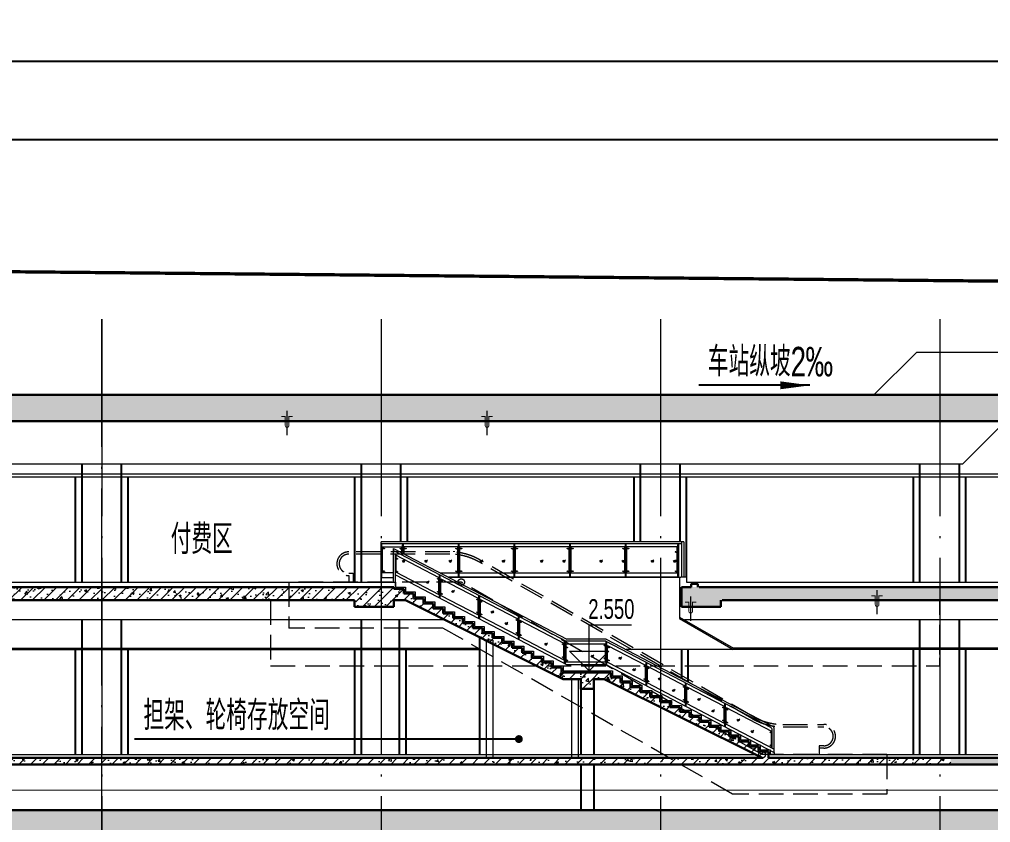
# Model space of a CAD drawing. Extents: x 4 to 13611208, y -605838 to 574722.
# Drawn here: x 13385392 to 13414946, y -345928 to -321489 of the extents above; entities that cross this region are included whole.
import ezdxf

# ---------------------------------------------------------------- set-up
doc = ezdxf.new("R2010")
doc.units = 0
doc.header["$LTSCALE"] = 1000
doc.header["$MEASUREMENT"] = 0
for name, pattern in [('ACAD_ISO10W100', [18.5, 12, -3, 0.5, -3]), ('CONTINOUS', [0]), ('DASH', [0.35, 0.25, -0.1]), ('DOTE', [2.42, 2, -0.2, 0.02, -0.2])]:
    doc.linetypes.add(name, pattern=pattern)
for name, color, linetype, lineweight in [('1-WALL-砼', 8, 'Continuous', 30), ('1-填充', 8, 'Continuous', 5), ('1-扶梯', 8, 'Continuous', 5), ('1-文字(房间名称)', 8, 'Continuous', 5), ('1-栏杆其他', 8, 'Continuous', 5), ('1-离壁墙', 8, 'Continuous', 5), ('1-线路', 8, 'ACAD_ISO10W100', 5), ('1-结构梁', 8, 'Continuous', 5), ('1-装修', 8, 'Continuous', 5), ('1-预埋件', 8, 'Continuous', 5), ('COLUMN', 8, 'Continuous', 5), ('DIM_ELEV', 3, 'Continuous', 5), ('DOTE', 14, 'DOTE', 5), ('WALL', 2, 'Continuous', 5), ('人防预埋吊钩', 1, 'CONTINOUS', 5), ('孔洞', 1, 'Continuous', 5), ('挡烟垂壁', 4, 'DASH', 5)]:
    doc.layers.add(name, color=color, linetype=linetype, lineweight=lineweight)
for name, color, linetype in [('AXIS', 3, 'Continuous'), ('DIM_LEAD', 3, 'Continuous'), ('PUB_TEXT', 8, 'Continuous')]:
    doc.layers.add(name, color=color, linetype=linetype)
doc.styles.add('C', font='HZTXT_E', dxfattribs={"width": 0.7, "bigfont": 'HZTXT'})
doc.styles.add('C_T3', font='fsdb_e.shx', dxfattribs={"width": 0.8, "bigfont": 'hzdx.shx'})
doc.dimstyles.new('_TCH_ARCH&&300', dxfattribs={"dimtxt": 840, "dimasz": 300, "dimexe": 300, "dimexo": 600, "dimgap": 300, "dimtad": 1, "dimdec": 0, "dimzin": 0, "dimdsep": 46, "dimtxsty": 'C_T3', "dimblk": 'ARCHTICK', "dimcen": 0.09, "dimclrd": 3, "dimclre": 3, "dimclrt": 3, "dimadec": 4, "dimazin": 2, "dimtfac": 1, "dimtdec": 0, "dimtix": 1, "dimtmove": 2, "dimatfit": 3, "dimfxl": 1, "dimtolj": 1, "dimtzin": 0, "dimarcsym": 0})
pattern_1 = [(45, (0, 0), (-176.7766953, 176.7766953), []), (50, (0, 0), (717.260183, -62.752135), [75, -825]), (355, (0, 0), (-138.751334, 752.192134), [60, -660]), (100.4514, (59.8, -5.2), (578.50938, 689.439542), [63.74019, -701.142112]), (46.1842, (0, 200), (1067.24105, -165.519014), [112.5, -1237.5]), (96.6356, (88.9, 186.2), (934.662706, 974.11787), [95.61029, -1051.713]), (351.1842, (0, 200), (934.661945, 974.1186), [90, -990]), (21, (100, 150), (596.907052, -402.61889), [75, -825]), (326, (100, 150), (243.31533, 725.150045), [60, -660]), (71.4514, (149.74, 116.45), (840.22263, 322.530497), [63.74019, -701.142112]), (37.5, (0, 0), (12.1598553, 332.893854), [0, -652, 0, -670, 0, -662.5]), (7.5, (0, 0), (263.069537, 394.411712), [0, -382, 0, -637, 0, -252.5]), (327.5, (-223, 0), (533.822436, -22.554872), [0, -250, 0, -780, 0, -1035]), (317.5, (-323, 0), (583.18617, 100.104982), [0, -325, 0, -518, 0, -735])]

# ---------------------------------------------------------------- blocks, each defined once
blk = doc.blocks.new('lg')
at = {"layer": '1-栏杆其他', "lineweight": 0}
for p, q in [((12603142, -389589), (12608414, -392347)), ((12603142, -390615), (12603142, -389589)), ((12603142, -389656), (12608399, -392407)), ((12603202, -389789), (12604520, -390479)), ((12603202, -390615), (12603202, -389789)), ((12603222, -389884), (12603222, -389800)), ((12603251, -389900), (12603202, -389874)), ((12603247, -389909), (12603202, -389885)), ((12603222, -390279), (12603222, -389896)), ((12603251, -390295), (12603202, -390269)), ((12603247, -390304), (12603202, -390280)), ((12603202, -390396), (12608422, -393127)), ((12603222, -390308), (12603222, -390291)), ((12603222, -390308), (12604520, -390987)), ((12604542, -390433), (12604542, -390389)), ((12604562, -390433), (12604562, -390399)), ((12604174, -390597), (12604132, -390632)), ((12604224, -390588), (12604142, -390650)), ((12604216, -390625), (12604174, -390655)), ((12604491, -390520), (12604540, -390546)), ((12604495, -390511), (12604540, -390534)), ((12604520, -390524), (12604520, -390479)), ((12604520, -390919), (12604520, -390535)), ((12604540, -391096), (12604540, -390433)), ((12604540, -390433), (12604565, -390433)), ((12604565, -391109), (12604565, -390433)), ((12604614, -390573), (12604565, -390548)), ((12604609, -390582), (12604565, -390559)), ((12604585, -390513), (12605720, -391107)), ((12604585, -390558), (12604585, -390513)), ((12604585, -390953), (12604585, -390569)), ((12604491, -390915), (12604540, -390941)), ((12604495, -390906), (12604540, -390929)), ((12604520, -390987), (12604520, -390930)), ((12604614, -390968), (12604565, -390943)), ((12604609, -390977), (12604565, -390954)), ((12604585, -391021), (12604585, -390964)), ((12604949, -390875), (12604907, -390911)), ((12604999, -390867), (12604917, -390929)), ((12604991, -390904), (12604949, -390934)), ((12604585, -391021), (12605720, -391615)), ((12605691, -391148), (12605740, -391174)), ((12605695, -391139), (12605740, -391162)), ((12605720, -391152), (12605720, -391107)), ((12605720, -391547), (12605720, -391163)), ((12605740, -391724), (12605740, -391061)), ((12605740, -391061), (12605765, -391061)), ((12605742, -391061), (12605742, -391017)), ((12605762, -391061), (12605762, -391027)), ((12605765, -391737), (12605765, -391061)), ((12605814, -391201), (12605765, -391175)), ((12605809, -391210), (12605765, -391187)), ((12605785, -391141), (12606920, -391735)), ((12605785, -391186), (12605785, -391141)), ((12605785, -391581), (12605785, -391197)), ((12605691, -391543), (12605740, -391569)), ((12605695, -391534), (12605740, -391557)), ((12605720, -391615), (12605720, -391558)), ((12605814, -391596), (12605765, -391570)), ((12605809, -391605), (12605765, -391582)), ((12605785, -391649), (12605785, -391592)), ((12606149, -391503), (12606107, -391538)), ((12606199, -391495), (12606117, -391557)), ((12606191, -391531), (12606149, -391562)), ((12605785, -391649), (12606920, -392242)), ((12606574, -391853), (12606532, -391888)), ((12606624, -391844), (12606542, -391906)), ((12606616, -391881), (12606574, -391911)), ((12606891, -391776), (12606940, -391801)), ((12606895, -391767), (12606940, -391790)), ((12606920, -392175), (12606920, -391735)), ((12606940, -392352), (12606940, -391688)), ((12606940, -391688), (12606965, -391688)), ((12606942, -391688), (12606942, -391645)), ((12606962, -391688), (12606962, -391655)), ((12606965, -392365), (12606965, -391688)), ((12607014, -391829), (12606965, -391803)), ((12607009, -391838), (12606965, -391815)), ((12606985, -391769), (12608327, -392471)), ((12606985, -392209), (12606985, -391769)), ((12606891, -392171), (12606940, -392196)), ((12606895, -392162), (12606940, -392185)), ((12606920, -392242), (12606920, -392186)), ((12607014, -392224), (12606965, -392198)), ((12607009, -392233), (12606965, -392210)), ((12606985, -392276), (12606985, -392220)), ((12606985, -392276), (12608327, -392979)), ((12607774, -392480), (12607732, -392515)), ((12607824, -392472), (12607742, -392534)), ((12608327, -392514), (12608327, -392471)), ((12608347, -393088), (12608347, -392380)), ((12608372, -393101), (12608372, -392393)), ((12608849, -392407), (12608399, -392407)), ((12608849, -392347), (12608414, -392347)), ((12609614, -392347), (12608849, -392347)), ((12609599, -392407), (12608849, -392407)), ((12609599, -392407), (12614616, -395032)), ((12609613, -393127), (12609613, -392457)), ((12609613, -392457), (12609638, -392457)), ((12609614, -392347), (12614676, -394996)), ((12609615, -392457), (12609615, -392416)), ((12609635, -392457), (12609635, -392426)), ((12609638, -393134), (12609638, -392457)), ((12607816, -392508), (12607774, -392539)), ((12608298, -392512), (12608347, -392538)), ((12608302, -392503), (12608347, -392526)), ((12608327, -392911), (12608327, -392527)), ((12608421, -392600), (12608372, -392574)), ((12608416, -392609), (12608372, -392585)), ((12608849, -392507), (12608392, -392507)), ((12608392, -392584), (12608392, -392507)), ((12608392, -392979), (12608392, -392596)), ((12609593, -392507), (12608849, -392507)), ((12609564, -392545), (12609613, -392570)), ((12609568, -392536), (12609613, -392559)), ((12609593, -392548), (12609593, -392507)), ((12609593, -392943), (12609593, -392560)), ((12609687, -392598), (12609638, -392572)), ((12609682, -392607), (12609638, -392583)), ((12609658, -392539), (12610806, -393140)), ((12609658, -392582), (12609658, -392539)), ((12609658, -392977), (12609658, -392594)), ((12608298, -392907), (12608347, -392933)), ((12608302, -392898), (12608347, -392921)), ((12608327, -392979), (12608327, -392922)), ((12608421, -392995), (12608372, -392969)), ((12608416, -393004), (12608372, -392980)), ((12608392, -393047), (12608392, -392991)), ((12608849, -393047), (12608392, -393047)), ((12609593, -393047), (12608849, -393047)), ((12609188, -392841), (12609146, -392876)), ((12609238, -392833), (12609156, -392894)), ((12609230, -392869), (12609188, -392899)), ((12609564, -392940), (12609613, -392965)), ((12609568, -392931), (12609613, -392954)), ((12609593, -393047), (12609593, -392955)), ((12609687, -392993), (12609638, -392967)), ((12609682, -393002), (12609638, -392978)), ((12609658, -393047), (12609658, -392989)), ((12609658, -393047), (12610806, -393648)), ((12610035, -392909), (12609993, -392944)), ((12610085, -392901), (12610003, -392962)), ((12610077, -392937), (12610035, -392967)), ((12610829, -393092), (12610829, -393050)), ((12610849, -393092), (12610849, -393061)), ((12609621, -393127), (12608422, -393127)), ((12609621, -393127), (12614729, -395800)), ((12610461, -393258), (12610419, -393293)), ((12610511, -393250), (12610428, -393312)), ((12610503, -393286), (12610461, -393317)), ((12610777, -393179), (12610826, -393205)), ((12610782, -393171), (12610826, -393194)), ((12610806, -393183), (12610806, -393140)), ((12610806, -393578), (12610806, -393195)), ((12610826, -393755), (12610826, -393092)), ((12610826, -393092), (12610851, -393092)), ((12610851, -393769), (12610851, -393092)), ((12610900, -393233), (12610851, -393207)), ((12610896, -393242), (12610851, -393218)), ((12610871, -393174), (12612006, -393768)), ((12610871, -393217), (12610871, -393174)), ((12610871, -393612), (12610871, -393229)), ((12610777, -393574), (12610826, -393600)), ((12610782, -393566), (12610826, -393589)), ((12610806, -393648), (12610806, -393590)), ((12610900, -393628), (12610851, -393602)), ((12610896, -393637), (12610851, -393613)), ((12610871, -393682), (12610871, -393624)), ((12611235, -393537), (12611193, -393572)), ((12611285, -393529), (12611203, -393590)), ((12611277, -393565), (12611235, -393595)), ((12610871, -393682), (12612006, -394276)), ((12611661, -393886), (12611619, -393921)), ((12611711, -393878), (12611628, -393939)), ((12611703, -393914), (12611661, -393945)), ((12611977, -393809), (12612026, -393835)), ((12611982, -393801), (12612026, -393824)), ((12612006, -393813), (12612006, -393768)), ((12612006, -394208), (12612006, -393825)), ((12612026, -394385), (12612026, -393722)), ((12612026, -393722), (12612051, -393722)), ((12612029, -393722), (12612029, -393678)), ((12612049, -393722), (12612049, -393689)), ((12612051, -394398), (12612051, -393722)), ((12612100, -393863), (12612051, -393837)), ((12612096, -393871), (12612051, -393848)), ((12612071, -393802), (12613202, -394394)), ((12612071, -393847), (12612071, -393802)), ((12612071, -394242), (12612071, -393859)), ((12611977, -394204), (12612026, -394230)), ((12611982, -394196), (12612026, -394219)), ((12612006, -394276), (12612006, -394220)), ((12612100, -394258), (12612051, -394232)), ((12612096, -394266), (12612051, -394243)), ((12612071, -394310), (12612071, -394254)), ((12612431, -394163), (12612389, -394198)), ((12612482, -394154), (12612399, -394216)), ((12612474, -394191), (12612431, -394221)), ((12612071, -394310), (12613202, -394902)), ((12612857, -394512), (12612815, -394547)), ((12612907, -394504), (12612825, -394565)), ((12612899, -394540), (12612857, -394570)), ((12613173, -394435), (12613222, -394461)), ((12613178, -394426), (12613222, -394450)), ((12613202, -394439), (12613202, -394394)), ((12613202, -394834), (12613202, -394450)), ((12613222, -395011), (12613222, -394348)), ((12613222, -394348), (12613247, -394348)), ((12613225, -394348), (12613225, -394304)), ((12613245, -394348), (12613245, -394315)), ((12613247, -395024), (12613247, -394348)), ((12613296, -394488), (12613247, -394463)), ((12613292, -394497), (12613247, -394474)), ((12613267, -394428), (12614649, -395151)), ((12613267, -394473), (12613267, -394428)), ((12613267, -394868), (12613267, -394484)), ((12613173, -394830), (12613222, -394856)), ((12613178, -394821), (12613222, -394845)), ((12613202, -394902), (12613202, -394845)), ((12613631, -394791), (12613589, -394826)), ((12613682, -394782), (12613599, -394844)), ((12613674, -394819), (12613631, -394849)), ((12613296, -394883), (12613247, -394858)), ((12613292, -394892), (12613247, -394869)), ((12613267, -394936), (12613267, -394879)), ((12613267, -394936), (12614729, -395701)), ((12614057, -395140), (12614015, -395175)), ((12614107, -395131), (12614025, -395193)), ((12614669, -395669), (12614669, -395121)), ((12614729, -395800), (12614729, -395084)), ((12614099, -395168), (12614057, -395198)), ((12614620, -395192), (12614669, -395218)), ((12614625, -395183), (12614669, -395207)), ((12614649, -395659), (12614649, -395151)), ((12614620, -395587), (12614669, -395613)), ((12614625, -395579), (12614669, -395602)), ((12614729, -395800), (12614729, -395867))]:
    blk.add_line(p, q, dxfattribs=at)
for centre in [(12603257, -389908), (12603257, -390303), (12604485, -390512), (12604619, -390582), (12604485, -390907), (12604619, -390977), (12605685, -391139), (12605819, -391210), (12605685, -391534), (12605819, -391605), (12606885, -391767), (12607019, -391837), (12606885, -392162), (12607019, -392232), (12608292, -392504), (12608426, -392608), (12609558, -392536), (12609692, -392606), (12608292, -392899), (12608426, -393003), (12609558, -392931), (12609692, -393001), (12610772, -393171), (12610906, -393241), (12610772, -393566), (12610906, -393636), (12611972, -393801), (12612106, -393871), (12611972, -394196), (12612106, -394266), (12613168, -394427), (12613302, -394497), (12613168, -394822), (12613302, -394892), (12614615, -395184), (12614615, -395579)]:
    blk.add_circle(centre, 10, dxfattribs=at)
for centre in [(12614569, -395121), (12614629, -395084)]:
    blk.add_arc(centre, 100, 0, 62.38, dxfattribs=at)
blk = doc.blocks.new('A$C16B82DF2')
at = {"layer": '1-预埋件'}
blk.add_line((175, 0), (175, 734), dxfattribs=at)
at = {"layer": '人防预埋吊钩', "ltscale": 0.025}
blk.add_lwpolyline([(349, 561, 30, 30, 0), (230, 561, 30, 30, 0), (230, 287, 25, 25, -1), (119, 287, 30, 30, 0), (119, 561, 30, 30, 0), (0, 561, 30, 30, 0)], format="xyseb", dxfattribs=at)
blk = doc.blocks.new('_ArchTick')
at = {"color": 0, "linetype": 'ByBlock', "const_width": 0.4}
blk.add_lwpolyline([(-0.5, -0.5), (0.5, 0.5)], dxfattribs=at)
blk = doc.blocks.new('*D1400')
at = {"layer": 'AXIS', "color": 3, "lineweight": -2}
for p, q in [((13121697, -329857), (13121697, -322460)), ((13473697, -329857), (13473697, -322460)), ((13121697, -322760), (13473697, -322760))]:
    blk.add_line(p, q, dxfattribs=at)
at = {"layer": 'AXIS', "color": 3, "lineweight": -2, "xscale": 300, "yscale": 300, "zscale": 300, "rotation": 180}
blk.add_blockref('_ArchTick', (13121697, -322760), dxfattribs=at)
at = {"layer": 'AXIS', "color": 3, "lineweight": -2, "xscale": 300, "yscale": 300, "zscale": 300}
blk.add_blockref('_ArchTick', (13473697, -322760), dxfattribs=at)
at = {"layer": 'AXIS', "color": 3, "insert": (13297697, -322040), "char_height": 840, "attachment_point": 5, "style": 'C_T3'}
blk.add_mtext('\\A1;352000', dxfattribs=at)
blk = doc.blocks.new('*D1406')
at = {"layer": 'AXIS', "color": 3, "lineweight": -2}
for p, q in [((13303897, -330457), (13303897, -324838)), ((13443897, -330457), (13443897, -324838)), ((13303897, -325138), (13443897, -325138))]:
    blk.add_line(p, q, dxfattribs=at)
at = {"layer": 'AXIS', "color": 3, "lineweight": -2, "xscale": 300, "yscale": 300, "zscale": 300, "rotation": 180}
blk.add_blockref('_ArchTick', (13303897, -325138), dxfattribs=at)
at = {"layer": 'AXIS', "color": 3, "lineweight": -2, "xscale": 300, "yscale": 300, "zscale": 300}
blk.add_blockref('_ArchTick', (13443897, -325138), dxfattribs=at)
at = {"layer": 'AXIS', "color": 3, "insert": (13373897, -324418), "char_height": 840, "attachment_point": 5, "style": 'C_T3'}
blk.add_mtext('\\A1;140000', dxfattribs=at)

msp = doc.modelspace()

# ---------------------------------------------------------------- hatches: boundary and pattern name
at = {"layer": '1-填充'}
h = msp.add_hatch(dxfattribs=at)
h.set_pattern_fill('钢筋混凝土', color=256, scale=100, style=0)
h.set_pattern_definition(pattern_1)
h.paths.add_polyline_path([(13472857.3, -332911.1), (13231757.3, -332911.1), (13231757.3, -333711.1), (13472857.3, -333711.1)])
h = msp.add_hatch(dxfattribs=at)
h.set_pattern_fill('钢筋混凝土', color=256, scale=100, style=0)
h.set_pattern_definition(pattern_1)
h.paths.add_polyline_path([(13387897.3, -339161.1), (13387897.3, -338761.1), (13384748.8, -338761.1), (13384748.8, -339161.1)])
h = msp.add_hatch(dxfattribs=at)
h.set_pattern_fill('钢筋混凝土', color=256, scale=100, style=0)
h.set_pattern_definition(pattern_1)
h.paths.add_polyline_path([(13396397.3, -338761.1), (13394037.3, -338761.1), (13387897.3, -338761.1), (13387897.3, -339161.1), (13395627.3, -339161.1), (13395627.3, -339361.1), (13396397.3, -339361.1)])
h = msp.add_hatch(dxfattribs=at)
h.set_pattern_fill('钢筋混凝土', color=256, scale=100, style=0)
h.set_pattern_definition(pattern_1)
h.paths.add_polyline_path([(13401887.3, -341361.1), (13401887.3, -341211.1), (13401587.3, -341211.1), (13401587.3, -341061.1), (13401287.3, -341061.1), (13401287.3, -340911.1), (13400987.3, -340911.1), (13400987.3, -340761.1), (13400687.3, -340761.1), (13400687.3, -340611.1), (13400387.3, -340611.1), (13400387.3, -340461.1), (13400087.3, -340461.1), (13400087.3, -340311.1), (13399787.3, -340311.1), (13399787.3, -340161.1), (13399487.3, -340161.1), (13399487.3, -340011.1), (13399187.3, -340011.1), (13399187.3, -339861.1), (13398887.3, -339861.1), (13398887.3, -339711.1), (13398587.3, -339711.1), (13398587.3, -339561.1), (13398287.3, -339561.1), (13398287.3, -339411.1), (13397987.3, -339411.1), (13397987.3, -339261.1), (13397687.3, -339261.1), (13397687.3, -339111.1), (13397387.3, -339111.1), (13397387.3, -338961.1), (13397087.3, -338961.1), (13397087.3, -338811.1), (13396787.3, -338811.1), (13396787.3, -338761.1), (13396357.3, -338761.1), (13396357.3, -339361.1), (13396787.3, -339361.1), (13396787.3, -339161.1), (13397140.1, -339161.1), (13401940.1, -341561.1), (13403190.4, -341561.1), (13404857.3, -342394.6), (13404857.3, -342111.1), (13404587.3, -342111.1), (13404587.3, -341961.1), (13404287.3, -341961.1), (13404287.3, -341811.1), (13403987.3, -341811.1), (13403987.3, -341661.1), (13403687.3, -341661.1), (13403687.3, -341511.1), (13403387.3, -341511.1), (13403387.3, -341361.1)])
h.paths.add_polyline_path([(13396357.3, -343961.1), (13396357.3, -344161.1), (13404857.3, -344161.1), (13404857.3, -343961.1)])
h = msp.add_hatch(dxfattribs=at)
h.set_pattern_fill('钢筋混凝土', color=256, scale=100, style=0)
h.set_pattern_definition(pattern_1)
h.paths.add_polyline_path([(13430247.3, -338761.1), (13405577.3, -338761.1), (13405577.3, -339361.1), (13406737.3, -339361.1), (13406737.3, -339161.1), (13430247.3, -339161.1)])
h = msp.add_hatch(dxfattribs=at)
h.set_pattern_fill('钢筋混凝土', color=256, scale=100, style=0)
h.set_pattern_definition(pattern_1)
h.paths.add_polyline_path([(13402472.3, -341861.1), (13402872.3, -341861.1), (13402872.3, -341561.1), (13402472.3, -341561.1)])
h = msp.add_hatch(dxfattribs=at)
h.set_pattern_fill('钢筋混凝土', color=256, scale=100, style=0)
h.set_pattern_definition(pattern_1)
h.paths.add_polyline_path([(13408187.3, -343961.1), (13408187.3, -343761.1), (13407887.3, -343761.1), (13407887.3, -343611.1), (13407587.3, -343611.1), (13407587.3, -343461.1), (13407287.3, -343461.1), (13407287.3, -343311.1), (13406987.3, -343311.1), (13406987.3, -343161.1), (13406687.3, -343161.1), (13406687.3, -343011.1), (13406387.3, -343011.1), (13406387.3, -342861.1), (13406087.3, -342861.1), (13406087.3, -342711.1), (13405787.3, -342711.1), (13405787.3, -342561.1), (13405487.3, -342561.1), (13405487.3, -342411.1), (13405187.3, -342411.1), (13405187.3, -342261.1), (13404897.3, -342261.1), (13404897.3, -342414.6), (13407990.4, -343961.1), (13404897.3, -343961.1), (13404897.3, -344161.1), (13407860.4, -344161.1), (13413397.3, -344161.1), (13413397.3, -343961.1), (13411711.8, -343961.1)])
h = msp.add_hatch(dxfattribs=at)
h.set_pattern_fill('钢筋混凝土', color=256, scale=100, style=0)
h.set_pattern_definition(pattern_1)
h.paths.add_polyline_path([(13396397.3, -344161.1), (13396397.3, -343961.1), (13384770.2, -343961.1), (13384770.2, -344161.1)])
h = msp.add_hatch(dxfattribs=at)
h.set_pattern_fill('钢筋混凝土', color=256, scale=100, style=0)
h.set_pattern_definition(pattern_1)
h.paths.add_polyline_path([(13413397.3, -343961.1), (13413397.3, -344161.1), (13413736.2, -344161.1), (13413736.2, -343961.1)])
h = msp.add_hatch(dxfattribs=at)
h.set_pattern_fill('钢筋混凝土', color=256, scale=100, style=0)
h.set_pattern_definition(pattern_1)
h.paths.add_polyline_path([(13413736.2, -343961.1), (13413736.2, -344161.1), (13468697.3, -344161.1), (13468697.3, -343961.1)])
h = msp.add_hatch(dxfattribs=at)
h.set_pattern_fill('钢筋混凝土', color=256, scale=100, style=0)
h.set_pattern_definition(pattern_1)
h.paths.add_polyline_path([(13460397.3, -345551.1), (13262797.3, -345551.1), (13262797.3, -346451.1), (13458152, -346451.1), (13459197.3, -347931.1), (13465797.3, -347931.1), (13465797.3, -349551.1), (13472897.3, -349551.1), (13472897.3, -348251.1), (13472397.3, -348551.1), (13467297.3, -348551.1), (13466797.3, -348251.1), (13466797.3, -346931.1), (13460397.3, -346931.1)])

# ---------------------------------------------------------------- linework, layer by layer
at = {"color": 0, "const_width": 100}
msp.add_lwpolyline([(13475255.6, -330011.1), (13473697.3, -330011.1), (13373897.3, -329058.6)], dxfattribs=at)
at = {"layer": '1-WALL-砼'}
for p, q in [((13231797.3, -332911.1), (13473697.3, -332911.1)), ((13230197.3, -333711.1), (13472897.3, -333711.1)), ((13405837.3, -338661.1), (13406037.3, -338661.1)), ((13405837.3, -338661.1), (13405837.3, -338761.1)), ((13406037.3, -338661.1), (13406037.3, -338761.1)), ((13394037.3, -338761.1), (13384748.8, -338761.1)), ((13394037.3, -338761.1), (13396787.3, -338761.1)), ((13396787.3, -338761.1), (13396787.3, -338811.1)), ((13396787.3, -338811.1), (13397087.3, -338811.1)), ((13397087.3, -338811.1), (13397087.3, -338961.1)), ((13397087.3, -338961.1), (13397387.3, -338961.1)), ((13397387.3, -338961.1), (13397387.3, -339111.1)), ((13405537.3, -338761.1), (13405837.3, -338761.1)), ((13405537.3, -338761.1), (13405537.3, -339361.1)), ((13406077.3, -338761.1), (13430247.3, -338761.1)), ((13387897.3, -339161.1), (13379857.3, -339161.1)), ((13395587.3, -339161.1), (13387897.3, -339161.1)), ((13395587.3, -339361.1), (13395587.3, -339161.1)), ((13397387.3, -339111.1), (13397687.3, -339111.1)), ((13397687.3, -339111.1), (13397687.3, -339261.1)), ((13397687.3, -339261.1), (13397987.3, -339261.1)), ((13397987.3, -339261.1), (13397987.3, -339411.1)), ((13406737.3, -339161.1), (13406737.3, -339361.1)), ((13406777.3, -339161.1), (13430247.3, -339161.1)), ((13395587.3, -339361.1), (13396787.3, -339361.1)), ((13397987.3, -339411.1), (13398287.3, -339411.1)), ((13398287.3, -339411.1), (13398287.3, -339561.1)), ((13398287.3, -339561.1), (13398587.3, -339561.1)), ((13398587.3, -339561.1), (13398587.3, -339711.1)), ((13405537.3, -339361.1), (13406737.3, -339361.1)), ((13398587.3, -339711.1), (13398887.3, -339711.1)), ((13398887.3, -339711.1), (13398887.3, -339861.1)), ((13398887.3, -339861.1), (13399187.3, -339861.1)), ((13399187.3, -339861.1), (13399187.3, -340011.1)), ((13399187.3, -340011.1), (13399487.3, -340011.1)), ((13399487.3, -340011.1), (13399487.3, -340161.1)), ((13399487.3, -340161.1), (13399787.3, -340161.1)), ((13399787.3, -340161.1), (13399787.3, -340311.1)), ((13399787.3, -340311.1), (13400087.3, -340311.1)), ((13400087.3, -340311.1), (13400087.3, -340461.1)), ((13400087.3, -340461.1), (13400387.3, -340461.1)), ((13400387.3, -340461.1), (13400387.3, -340611.1)), ((13400387.3, -340611.1), (13400687.3, -340611.1)), ((13400687.3, -340611.1), (13400687.3, -340761.1)), ((13400687.3, -340761.1), (13400987.3, -340761.1)), ((13400987.3, -340761.1), (13400987.3, -340911.1)), ((13400987.3, -340911.1), (13401287.3, -340911.1)), ((13401287.3, -340911.1), (13401287.3, -341061.1)), ((13401287.3, -341061.1), (13401587.3, -341061.1)), ((13401587.3, -341061.1), (13401587.3, -341211.1)), ((13401587.3, -341211.1), (13401887.3, -341211.1)), ((13401887.3, -341211.1), (13401887.3, -341361.1)), ((13401887.3, -341361.1), (13403387.3, -341361.1)), ((13403387.3, -341361.1), (13403387.3, -341511.1)), ((13403387.3, -341511.1), (13403687.3, -341511.1)), ((13403687.3, -341511.1), (13403687.3, -341661.1)), ((13403687.3, -341661.1), (13403987.3, -341661.1)), ((13403987.3, -341661.1), (13403987.3, -341811.1)), ((13403987.3, -341811.1), (13404287.3, -341811.1)), ((13404287.3, -341811.1), (13404287.3, -341961.1)), ((13404287.3, -341961.1), (13404587.3, -341961.1)), ((13404587.3, -341961.1), (13404587.3, -342111.1)), ((13404587.3, -342111.1), (13404887.3, -342111.1)), ((13404887.3, -342111.1), (13404887.3, -342261.1)), ((13404887.3, -342261.1), (13405187.3, -342261.1)), ((13405187.3, -342261.1), (13405187.3, -342411.1)), ((13405187.3, -342411.1), (13405487.3, -342411.1)), ((13405487.3, -342411.1), (13405487.3, -342561.1)), ((13405487.3, -342561.1), (13405787.3, -342561.1)), ((13405787.3, -342561.1), (13405787.3, -342711.1)), ((13405787.3, -342711.1), (13406087.3, -342711.1)), ((13406087.3, -342711.1), (13406087.3, -342861.1)), ((13406087.3, -342861.1), (13406387.3, -342861.1)), ((13406387.3, -342861.1), (13406387.3, -343011.1)), ((13406387.3, -343011.1), (13406687.3, -343011.1)), ((13406687.3, -343011.1), (13406687.3, -343161.1)), ((13406687.3, -343161.1), (13406987.3, -343161.1)), ((13406987.3, -343161.1), (13406987.3, -343311.1)), ((13406987.3, -343311.1), (13407287.3, -343311.1)), ((13407287.3, -343311.1), (13407287.3, -343461.1)), ((13407287.3, -343461.1), (13407587.3, -343461.1)), ((13407587.3, -343461.1), (13407587.3, -343611.1)), ((13407587.3, -343611.1), (13407887.3, -343611.1)), ((13407887.3, -343611.1), (13407887.3, -343761.1)), ((13407887.3, -343761.1), (13408187.3, -343761.1)), ((13408187.3, -343761.1), (13408187.3, -343961.1)), ((13408187.3, -343961.1), (13411711.8, -343961.1)), ((13411711.8, -343961.1), (13468697.3, -343961.1)), ((13372017.3, -344161.1), (13407860.4, -344161.1)), ((13466547.3, -344161.1), (13407860.4, -344161.1)), ((13404897.3, -345551.1), (13369217.3, -345551.1)), ((13411711.8, -345551.1), (13404911.8, -345551.1)), ((13460397.3, -345551.1), (13411711.8, -345551.1))]:
    msp.add_line(p, q, dxfattribs=at)
for points in [[(13402472.3, -341561.1), (13401940.1, -341561.1), (13397140.1, -339161.1), (13396787.3, -339161.1), (13396787.3, -339361.1)], [(13382732.3, -343961.1), (13407990.4, -343961.1), (13403190.4, -341561.1), (13402872.3, -341561.1)], [(13402472.3, -341561.1), (13402472.3, -341861.1), (13402872.3, -341861.1), (13402872.3, -341561.1)]]:
    msp.add_lwpolyline(points, dxfattribs=at)
at = {"layer": '1-扶梯', "color": 8, "linetype": 'DASH', "ltscale": 3}
for p, q in [((13398491.8, -337691.1), (13395411.8, -337691.1)), ((13398486.7, -337761.1), (13395411.8, -337761.1)), ((13407678.3, -342758.1), (13399372.2, -337995.7)), ((13407713.1, -342697.3), (13399407, -337934.9)), ((13395411.8, -338341.1), (13395551.8, -338341.1)), ((13395551.8, -338341.1), (13395551.8, -338611.1)), ((13398837.3, -338611.1), (13393587.3, -338611.1)), ((13393587.3, -338611.1), (13393587.3, -340011.1)), ((13395411.8, -338411.1), (13395411.8, -338611.1)), ((13407993.7, -343861.1), (13398837.3, -338611.1)), ((13398282.2, -340011.1), (13393587.3, -340011.1)), ((13407092.2, -345061.1), (13398282.2, -340011.1)), ((13408628.4, -342941.1), (13409867.8, -342941.1)), ((13408634.5, -343011.1), (13409867.8, -343011.1)), ((13409867.8, -343591.1), (13409727.8, -343591.1)), ((13409727.8, -343591.1), (13409727.8, -343861.1)), ((13409867.8, -343661.1), (13409727.8, -343661.1)), ((13411793.7, -343861.1), (13407993.7, -343861.1)), ((13411793.7, -343861.1), (13411793.7, -345061.1)), ((13411793.7, -345061.1), (13407091.6, -345061.1))]:
    msp.add_line(p, q, dxfattribs=at)
for centre in [(13398837.3, -338611.1), (13407993.7, -343861.1)]:
    msp.add_circle(centre, 100, dxfattribs=at)
for centre, radius, start, end in [((13395411.8, -338051.1), 360, 90, 270), ((13395411.8, -338051.1), 290, 90, 270), ((13398491.8, -339531.1), 1840, 60.16978, 90), ((13398491.8, -339531.1), 1770, 60.16978, 90), ((13408628.4, -341101.1), 1910, 240.16978, 270), ((13408628.4, -341101.1), 1840, 240.16978, 270), ((13409867.8, -343301.1), 360, 270, 90), ((13409867.8, -343301.1), 290, 270, 90)]:
    msp.add_arc(centre, radius, start, end, dxfattribs=at)
at = {"layer": '1-栏杆其他', "lineweight": 0}
for p, q in [((13397029.5, -337381.1), (13396397.3, -337381.1)), ((13397029.5, -337441.1), (13396397.3, -337441.1)), ((13396422.3, -337481.1), (13396397.3, -337481.1)), ((13396397.3, -338611.1), (13396397.3, -337481.1)), ((13396399.8, -337481.1), (13396399.8, -337381.1)), ((13396419.8, -337481.1), (13396419.8, -337441.1)), ((13396422.3, -338481.1), (13396422.3, -337481.1)), ((13405607.3, -337381.1), (13397029.5, -337381.1)), ((13405537.3, -337441.1), (13397029.5, -337441.1)), ((13397079.5, -337481.1), (13397054.5, -337481.1)), ((13397054.5, -337703.5), (13397054.5, -337481.1)), ((13397057, -337481.1), (13397057, -337441.1)), ((13397077, -337481.1), (13397077, -337441.1)), ((13397079.5, -337716.6), (13397079.5, -337481.1)), ((13398774.5, -337481.1), (13398749.5, -337481.1)), ((13398749.5, -338461.1), (13398749.5, -337481.1)), ((13398752, -337481.1), (13398752, -337441.1)), ((13398772, -337481.1), (13398772, -337441.1)), ((13398774.5, -338461.1), (13398774.5, -337481.1)), ((13400469.5, -337481.1), (13400444.5, -337481.1)), ((13400444.5, -338461.1), (13400444.5, -337481.1)), ((13400447, -337481.1), (13400447, -337441.1)), ((13400467, -337481.1), (13400467, -337441.1)), ((13400469.5, -338461.1), (13400469.5, -337481.1)), ((13402164.5, -337481.1), (13402139.5, -337481.1)), ((13402139.5, -338461.1), (13402139.5, -337481.1)), ((13402142, -337481.1), (13402142, -337441.1)), ((13402162, -337481.1), (13402162, -337441.1)), ((13402164.5, -338461.1), (13402164.5, -337481.1)), ((13403859.5, -337481.1), (13403834.5, -337481.1)), ((13403834.5, -338461.1), (13403834.5, -337481.1)), ((13403837, -337481.1), (13403837, -337441.1)), ((13403857, -337481.1), (13403857, -337441.1)), ((13403859.5, -338461.1), (13403859.5, -337481.1)), ((13396483.7, -337586.1), (13396422.3, -337586.1)), ((13396483.7, -337596.1), (13396422.3, -337596.1)), ((13396442.3, -338331.1), (13396442.3, -337541.1)), ((13396442.3, -337541.1), (13397034.5, -337541.1)), ((13396993.2, -337586.1), (13397054.5, -337586.1)), ((13396993.2, -337596.1), (13397054.5, -337596.1)), ((13397034.5, -337586.1), (13397034.5, -337541.1)), ((13397034.5, -337693.1), (13397034.5, -337596.1)), ((13397140.9, -337586.1), (13397079.5, -337586.1)), ((13397140.9, -337596.1), (13397079.5, -337596.1)), ((13398729.5, -337541.1), (13397099.5, -337541.1)), ((13397099.5, -337727.1), (13397099.5, -337541.1)), ((13398688.2, -337586.1), (13398749.5, -337586.1)), ((13398688.2, -337596.1), (13398749.5, -337596.1)), ((13398729.5, -338331.1), (13398729.5, -337541.1)), ((13398835.9, -337586.1), (13398774.5, -337586.1)), ((13398835.9, -337596.1), (13398774.5, -337596.1)), ((13398794.5, -338331.1), (13398794.5, -337541.1)), ((13400424.5, -337541.1), (13398794.5, -337541.1)), ((13400383.2, -337586.1), (13400444.5, -337586.1)), ((13400383.2, -337596.1), (13400444.5, -337596.1)), ((13400424.5, -338331.1), (13400424.5, -337541.1)), ((13400530.9, -337586.1), (13400469.5, -337586.1)), ((13400530.9, -337596.1), (13400469.5, -337596.1)), ((13400489.5, -338331.1), (13400489.5, -337541.1)), ((13402119.5, -337541.1), (13400489.5, -337541.1)), ((13402078.2, -337586.1), (13402139.5, -337586.1)), ((13402078.2, -337596.1), (13402139.5, -337596.1)), ((13402119.5, -338331.1), (13402119.5, -337541.1)), ((13402225.9, -337586.1), (13402164.5, -337586.1)), ((13402225.9, -337596.1), (13402164.5, -337596.1)), ((13402184.5, -338331.1), (13402184.5, -337541.1)), ((13403814.5, -337541.1), (13402184.5, -337541.1)), ((13403773.2, -337586.1), (13403834.5, -337586.1)), ((13403773.2, -337596.1), (13403834.5, -337596.1)), ((13403814.5, -338331.1), (13403814.5, -337541.1)), ((13403920.9, -337586.1), (13403859.5, -337586.1)), ((13403920.9, -337596.1), (13403859.5, -337596.1)), ((13403879.5, -338331.1), (13403879.5, -337541.1)), ((13405412.3, -337541.1), (13403879.5, -337541.1)), ((13396483.7, -338276.1), (13396422.3, -338276.1)), ((13396483.7, -338286.1), (13396422.3, -338286.1)), ((13396777.3, -338331.1), (13396442.3, -338331.1)), ((13398203.9, -338331.1), (13398729.5, -338331.1)), ((13398688.2, -338276.1), (13398749.5, -338276.1)), ((13398688.2, -338286.1), (13398749.5, -338286.1)), ((13398835.9, -338276.1), (13398774.5, -338276.1)), ((13398835.9, -338286.1), (13398774.5, -338286.1)), ((13398794.5, -338331.1), (13400424.5, -338331.1)), ((13400383.2, -338276.1), (13400444.5, -338276.1)), ((13400383.2, -338286.1), (13400444.5, -338286.1)), ((13400530.9, -338276.1), (13400469.5, -338276.1)), ((13400530.9, -338286.1), (13400469.5, -338286.1)), ((13400489.5, -338331.1), (13402119.5, -338331.1)), ((13402078.2, -338276.1), (13402139.5, -338276.1)), ((13402078.2, -338286.1), (13402139.5, -338286.1)), ((13402225.9, -338276.1), (13402164.5, -338276.1)), ((13402225.9, -338286.1), (13402164.5, -338286.1)), ((13402184.5, -338331.1), (13403814.5, -338331.1)), ((13403773.2, -338276.1), (13403834.5, -338276.1)), ((13403773.2, -338286.1), (13403834.5, -338286.1)), ((13403920.9, -338276.1), (13403859.5, -338276.1)), ((13403920.9, -338286.1), (13403859.5, -338286.1)), ((13403879.5, -338331.1), (13405412.3, -338331.1)), ((13396777.3, -338481.1), (13396397.3, -338481.1)), ((13405432.3, -338461.1), (13398452.3, -338461.1))]:
    msp.add_line(p, q, dxfattribs=at)
at = {"layer": '1-栏杆其他', "lineweight": 0, "ltscale": 0.5}
for p, q in [((13405432.3, -338461.1), (13405432.3, -337481.1)), ((13405457.3, -337481.1), (13405432.3, -337481.1)), ((13405434.8, -337481.1), (13405434.8, -337441.1)), ((13405454.8, -337481.1), (13405454.8, -337441.1)), ((13405457.3, -338461.1), (13405457.3, -337481.1)), ((13405537.3, -337381.1), (13405537.3, -338461.1)), ((13405607.3, -337381.1), (13405607.3, -338461.1)), ((13405371, -337686.1), (13405432.3, -337686.1)), ((13405371, -337696.1), (13405432.3, -337696.1)), ((13405412.3, -338331.1), (13405412.3, -337541.1)), ((13405371, -338276.1), (13405432.3, -338276.1)), ((13405371, -338286.1), (13405432.3, -338286.1))]:
    msp.add_line(p, q, dxfattribs=at)
at = {"layer": '1-栏杆其他'}
for p, q in [((13398616.5, -337691.1), (13398616.5, -337671.5)), ((13398636.5, -337691.1), (13398636.5, -337671.5))]:
    msp.add_line(p, q, dxfattribs=at)
at = {"layer": '1-栏杆其他', "linetype": 'ByBlock', "lineweight": 0, "ltscale": 400}
for p, q in [((13397082.7, -337951.6, 0), (13397040.6, -337986.6, 0)), ((13397132.8, -337943.2, 0), (13397050.5, -338004.8, 0)), ((13397124.8, -337979.6, 0), (13397082.7, -338010, 0)), ((13397760.5, -337951.6, 0), (13397718.4, -337986.6, 0)), ((13397810.6, -337943.2, 0), (13397728.3, -338004.8, 0)), ((13397802.6, -337979.6, 0), (13397760.5, -338010, 0)), ((13398499.4, -337951.6, 0), (13398457.3, -337986.6, 0)), ((13398549.5, -337943.2, 0), (13398467.2, -338004.8, 0)), ((13398541.5, -337979.6, 0), (13398499.4, -338010, 0)), ((13399441.3, -337951.6, 0), (13399399.2, -337986.6, 0)), ((13399491.4, -337943.2, 0), (13399409.1, -338004.8, 0)), ((13399483.4, -337979.6, 0), (13399441.3, -338010, 0)), ((13400119.1, -337951.6, 0), (13400077, -337986.6, 0)), ((13400169.2, -337943.2, 0), (13400086.9, -338004.8, 0)), ((13400161.2, -337979.6, 0), (13400119.1, -338010, 0)), ((13401281.2, -337951.6, 0), (13401239.1, -337986.6, 0)), ((13401331.3, -337943.2, 0), (13401249, -338004.8, 0)), ((13401323.3, -337979.6, 0), (13401281.2, -338010, 0)), ((13401959, -337951.6, 0), (13401916.9, -337986.6, 0)), ((13402009.1, -337943.2, 0), (13401926.8, -338004.8, 0)), ((13402001.1, -337979.6, 0), (13401959, -338010, 0)), ((13403089.7, -337951.6, 0), (13403047.6, -337986.6, 0)), ((13403139.8, -337943.2, 0), (13403057.5, -338004.8, 0)), ((13403131.8, -337979.6, 0), (13403089.7, -338010, 0)), ((13403767.5, -337951.6, 0), (13403725.4, -337986.6, 0)), ((13403817.6, -337943.2, 0), (13403735.3, -338004.8, 0)), ((13403809.6, -337979.6, 0), (13403767.5, -338010, 0)), ((13404653.2, -337951.6, 0), (13404611.1, -337986.6, 0)), ((13404703.3, -337943.2, 0), (13404621.1, -338004.8, 0)), ((13404695.3, -337979.6, 0), (13404653.2, -338010, 0)), ((13405331.1, -337951.6, 0), (13405289, -337986.6, 0)), ((13405381.2, -337943.2, 0), (13405298.9, -338004.8, 0)), ((13405373.2, -337979.6, 0), (13405331.1, -338010, 0))]:
    msp.add_line(p, q, dxfattribs=at)
at = {"layer": '1-栏杆其他', "lineweight": 0}
for centre in [(13396492.3, -337591.1), (13396984.5, -337591.1), (13397149.5, -337591.1), (13398679.5, -337591.1), (13398844.5, -337591.1), (13400374.5, -337591.1), (13400539.5, -337591.1), (13402069.5, -337591.1), (13402234.5, -337591.1), (13403764.5, -337591.1), (13403929.5, -337591.1), (13405362.3, -337691.1), (13396492.3, -338281.1), (13398679.5, -338281.1), (13398844.5, -338281.1), (13400374.5, -338281.1), (13400539.5, -338281.1), (13402069.5, -338281.1), (13402234.5, -338281.1), (13403764.5, -338281.1), (13403929.5, -338281.1), (13405362.3, -338281.1)]:
    msp.add_circle(centre, 10, dxfattribs=at)
at = {"layer": '1-离壁墙', "lineweight": -3}
for p, q in [((13387097.3, -338611.1), (13387097.3, -335411.1)), ((13388697.3, -338611.1), (13388697.3, -335411.1)), ((13395597.3, -338611.1), (13395597.3, -335411.1)), ((13397197.3, -337381.1), (13397197.3, -335411.1)), ((13404097.3, -337381.1), (13404097.3, -335411.1)), ((13405697.3, -338461.1), (13405697.3, -335411.1)), ((13412597.3, -338611.1), (13412597.3, -335411.1)), ((13414197.3, -338611.1), (13414197.3, -335411.1)), ((13399397.3, -340289.7), (13399397.3, -343861.1)), ((13387097.3, -343861.1), (13387097.3, -340661.1)), ((13388697.3, -343861.1), (13388697.3, -340661.1)), ((13395597.3, -343861.1), (13395597.3, -340661.1)), ((13397157.3, -343861.1), (13397157.3, -340661.1)), ((13405747.3, -341650.3), (13405747.3, -340661.1)), ((13412597.3, -343861.1), (13412597.3, -340661.1)), ((13414197.3, -343861.1), (13414197.3, -340661.1))]:
    msp.add_line(p, q, dxfattribs=at)
at = {"layer": '1-线路', "color": 1, "ltscale": 0.1, "const_width": 30}
msp.add_lwpolyline([(13119620.3, -344941.1), (13478780.3, -344941.1)], dxfattribs=at)
at = {"layer": '1-结构梁'}
for p, q in [((13412697.3, -331611.1), (13473697.3, -331611.1)), ((13414097.3, -335011.1), (13415397.3, -333711.1)), ((13378797.3, -335011.1), (13414097.3, -335011.1)), ((13398340.1, -339761.1), (13380300.5, -339761.1)), ((13472897.3, -339761.1), (13405630.6, -339761.1))]:
    msp.add_line(p, q, dxfattribs=at)
msp.add_lwpolyline([(13411397.3, -332911.1), (13412697.3, -331611.1)], dxfattribs=at)
at = {"layer": '1-装修'}
for p, q in [((13384748.8, -338611.1), (13396837.3, -338611.1)), ((13396837.3, -338611.1), (13396837.3, -338761.1)), ((13396837.3, -338761.1), (13396837.3, -338611.1)), ((13396837.3, -338761.1), (13397137.3, -338761.1)), ((13397137.3, -338761.1), (13397137.3, -338911.1)), ((13397137.3, -338911.1), (13397437.3, -338911.1)), ((13397437.3, -338911.1), (13397437.3, -339061.1)), ((13397437.3, -339061.1), (13397737.3, -339061.1)), ((13397737.3, -339061.1), (13397737.3, -339211.1)), ((13397737.3, -339211.1), (13398037.3, -339211.1)), ((13398037.3, -339211.1), (13398037.3, -339361.1)), ((13398037.3, -339361.1), (13398337.3, -339361.1)), ((13398337.3, -339361.1), (13398337.3, -339511.1)), ((13398337.3, -339511.1), (13398637.3, -339511.1)), ((13398637.3, -339511.1), (13398637.3, -339661.1)), ((13398637.3, -339661.1), (13398937.3, -339661.1)), ((13398937.3, -339661.1), (13398937.3, -339811.1)), ((13398937.3, -339811.1), (13399237.3, -339811.1)), ((13399237.3, -339811.1), (13399237.3, -339961.1)), ((13399237.3, -339961.1), (13399537.3, -339961.1)), ((13399537.3, -339961.1), (13399537.3, -340111.1)), ((13399537.3, -340111.1), (13399837.3, -340111.1)), ((13399837.3, -340111.1), (13399837.3, -340261.1)), ((13399837.3, -340261.1), (13400137.3, -340261.1)), ((13400137.3, -340261.1), (13400137.3, -340411.1)), ((13400137.3, -340411.1), (13400437.3, -340411.1)), ((13400437.3, -340411.1), (13400437.3, -340561.1)), ((13400437.3, -340561.1), (13400737.3, -340561.1)), ((13400737.3, -340561.1), (13400737.3, -340711.1)), ((13400737.3, -340711.1), (13401037.3, -340711.1)), ((13401037.3, -340711.1), (13401037.3, -340861.1)), ((13401037.3, -340861.1), (13401337.3, -340861.1)), ((13401337.3, -340861.1), (13401337.3, -341011.1)), ((13401337.3, -341011.1), (13401637.3, -341011.1)), ((13401637.3, -341011.1), (13401637.3, -341161.1)), ((13401637.3, -341161.1), (13401937.3, -341161.1)), ((13401937.3, -341161.1), (13401937.3, -341311.1)), ((13401937.3, -341311.1), (13403437.3, -341311.1)), ((13403437.3, -341311.1), (13403437.3, -341461.1)), ((13403437.3, -341461.1), (13403737.3, -341461.1)), ((13403737.3, -341461.1), (13403737.3, -341611.1)), ((13403737.3, -341611.1), (13404037.3, -341611.1)), ((13404037.3, -341611.1), (13404037.3, -341761.1)), ((13404037.3, -341761.1), (13404337.3, -341761.1)), ((13404337.3, -341761.1), (13404337.3, -341911.1)), ((13404337.3, -341911.1), (13404637.3, -341911.1)), ((13404637.3, -341911.1), (13404637.3, -342061.1)), ((13404637.3, -342061.1), (13404937.3, -342061.1)), ((13404937.3, -342061.1), (13404937.3, -342211.1)), ((13404937.3, -342211.1), (13405237.3, -342211.1)), ((13405237.3, -342211.1), (13405237.3, -342361.1)), ((13405237.3, -342361.1), (13405537.3, -342361.1)), ((13405537.3, -342361.1), (13405537.3, -342511.1)), ((13405537.3, -342511.1), (13405837.3, -342511.1)), ((13405837.3, -342511.1), (13405837.3, -342661.1)), ((13405837.3, -342661.1), (13406137.3, -342661.1)), ((13406137.3, -342661.1), (13406137.3, -342811.1)), ((13406137.3, -342811.1), (13406437.3, -342811.1)), ((13406437.3, -342811.1), (13406437.3, -342961.1)), ((13406437.3, -342961.1), (13406737.3, -342961.1)), ((13406737.3, -342961.1), (13406737.3, -343111.1)), ((13406737.3, -343111.1), (13407037.3, -343111.1)), ((13407037.3, -343111.1), (13407037.3, -343261.1)), ((13407037.3, -343261.1), (13407337.3, -343261.1)), ((13407337.3, -343261.1), (13407337.3, -343411.1)), ((13407337.3, -343411.1), (13407637.3, -343411.1)), ((13407637.3, -343411.1), (13407637.3, -343561.1)), ((13407637.3, -343561.1), (13407937.3, -343561.1)), ((13407937.3, -343561.1), (13407937.3, -343711.1)), ((13407937.3, -343711.1), (13408237.3, -343711.1)), ((13408237.3, -343711.1), (13408237.3, -343861.1)), ((13408237.3, -343861.1), (13412170.2, -343861.1))]:
    msp.add_line(p, q, dxfattribs=at)
at = {"layer": '1-装修', "ltscale": 700}
for p, q in [((13405477.3, -338461.1), (13405477.3, -339718.8)), ((13405697.3, -338461.1), (13405517.3, -338461.1)), ((13405697.3, -338461.1), (13405697.3, -338611.1)), ((13405697.3, -338611.1), (13427497.3, -338611.1)), ((13405477.3, -339672.7), (13407120.1, -340621.1)), ((13405477.3, -339718.8), (13407109.4, -340661.1)), ((13381790.1, -340621.1), (13399397.3, -340621.1)), ((13384748.8, -340661.1), (13399397.3, -340661.1)), ((13434847.3, -340661.1), (13403856.9, -340661.1)), ((13434847.3, -340621.1), (13407120.1, -340621.1)), ((13411600.2, -343861.1), (13434847.3, -343861.1))]:
    msp.add_line(p, q, dxfattribs=at)
for points in [[(13369247.3, -335311.1), (13427597.3, -335311.1)], [(13369247.3, -335411.1), (13427597.3, -335411.1)], [(13398452.3, -338461.1), (13405517.3, -338461.1)], [(13382732.3, -343861.1), (13407790.4, -343861.1)]]:
    msp.add_lwpolyline(points, dxfattribs=at)
at = {"layer": 'COLUMN', "color": 127, "lineweight": -3}
for p, q in [((13387297.3, -338611.1), (13387297.3, -335011.1)), ((13388497.3, -338611.1), (13388497.3, -335011.1)), ((13395797.3, -338611.1), (13395797.3, -335011.1)), ((13396997.3, -337381.1), (13396997.3, -335011.1)), ((13404297.3, -337381.1), (13404297.3, -335011.1)), ((13405497.3, -337381.1), (13405497.3, -335011.1)), ((13412797.3, -338611.1), (13412797.3, -335011.1)), ((13413997.3, -338611.1), (13413997.3, -335011.1)), ((13387297.3, -343861.1), (13387297.3, -339761.1)), ((13388497.3, -343861.1), (13388497.3, -339761.1)), ((13395797.3, -343861.1), (13395797.3, -339761.1)), ((13396957.3, -343861.1), (13396957.3, -339761.1)), ((13412797.3, -343861.1), (13412797.3, -339761.1)), ((13413997.3, -343861.1), (13413997.3, -339761.1)), ((13405547.3, -341545.6), (13405547.3, -340661.1)), ((13402472.3, -341861.1), (13402472.3, -343861.1)), ((13402872.3, -341861.1), (13402872.3, -343861.1)), ((13402472.3, -344161.1), (13402472.3, -345551.1)), ((13402872.3, -344161.1), (13402872.3, -345551.1))]:
    msp.add_line(p, q, dxfattribs=at)
at = {"layer": 'DIM_ELEV'}
for p, q in [((13402727.2, -341309.1), (13402727.2, -339909.1)), ((13402727.2, -339909.1), (13404023, -339909.1)), ((13402727.2, -341309.1), (13402127.2, -340709.1)), ((13402127.2, -340709.1), (13403327.2, -340709.1)), ((13402727.2, -341309.1), (13403327.2, -340709.1))]:
    msp.add_line(p, q, dxfattribs=at)
at = {"layer": 'DIM_LEAD'}
for p, q in [((13408451, -332622.4), (13406071.9, -332622.4)), ((13409450.5, -332622.4), (13408451, -332622.4)), ((13398064.5, -343386.5), (13388897, -343386.5)), ((13400591, -343386.5), (13398064.5, -343386.5))]:
    msp.add_line(p, q, dxfattribs=at)
msp.add_lwpolyline([(13409450.5, -332622.4, 0, 240, 0), (13408550.5, -332622.4, 0, 0, 0)], format="xyseb", dxfattribs=at)
at = {"layer": 'DIM_LEAD', "const_width": 120}
msp.add_lwpolyline([(13400651, -343386.5, 1), (13400531, -343386.5, 1)], format="xyb", close=True, dxfattribs=at)
at = {"layer": 'DOTE', "linetype": 'DOTE', "ltscale": 3}
for p, q in [((13387897.2, -349019.1), (13387897.2, -330609.1)), ((13387897.2, -330609.1), (13387897.2, -349019.1)), ((13396397.2, -330609.1), (13396397.2, -349019.1)), ((13404897.2, -330609.1), (13404897.2, -349019.1)), ((13413397.2, -330609.1), (13413397.2, -349019.1))]:
    msp.add_line(p, q, dxfattribs=at)
at = {"layer": 'WALL'}
for p, q in [((13399597.3, -340382.2), (13399597.3, -343961.1)), ((13399797.3, -340382.2), (13399597.3, -340382.2)), ((13399797.3, -340382.2), (13399797.3, -343961.1)), ((13402197.3, -341561.1), (13402197.3, -343961.1)), ((13402397.3, -341561.1), (13402197.3, -341561.1)), ((13402397.3, -341561.1), (13402397.3, -343961.1)), ((13399797.3, -343961.1), (13399597.3, -343961.1)), ((13402397.3, -343961.1), (13402197.3, -343961.1))]:
    msp.add_line(p, q, dxfattribs=at)
at = {"layer": '孔洞'}
msp.add_line((13411711.8, -345551.1), (13411911.8, -345551.1), dxfattribs=at)
at = {"layer": '挡烟垂壁', "ltscale": 3}
for p, q in [((13393037.3, -339161.1), (13393037.3, -341161.1)), ((13413397.3, -340661.1), (13413397.3, -339161.1)), ((13393037.3, -341161.1), (13413397.3, -341161.1))]:
    msp.add_line(p, q, dxfattribs=at)
at = {"layer": '挡烟垂壁'}
msp.add_line((13413397.3, -341161.1), (13413397.3, -340661.1), dxfattribs=at)

# ---------------------------------------------------------------- block references
at = {"layer": '1-栏杆其他'}
msp.add_blockref('lg', (793635.2, 52004.1), dxfattribs=at)
at = {"layer": '人防预埋吊钩'}
for p in [(13393362.6, -334135.4), (13399448.1, -334135.4), (13411318.1, -339585.4), (13405645.6, -339785.4)]:
    msp.add_blockref('A$C16B82DF2', p, dxfattribs=at)

# ---------------------------------------------------------------- texts
at = {"layer": '1-文字(房间名称)', "style": 'C', "width": 0.7}
msp.add_text('付费区', height=900, dxfattribs=at).set_placement((13389996.3, -337754.3, 0))
at = {"layer": 'PUB_TEXT', "style": 'C', "width": 0.7}
for s, height, p in [('车站纵坡', 900, (13406341.9, -332352.4)), ('2', 900, (13408861.9, -332352.4)), ('‰', 900, (13409311.9, -332352.4)), ('2.550', 600, (13402703, -339729.1)), ('担架、轮椅存放空间', 900, (13389167, -343116.5))]:
    msp.add_text(s, height=height, dxfattribs=at).set_placement(p)

# ---------------------------------------------------------------- dimensions: what is measured, and where the dimension line sits
at = {"layer": 'AXIS'}
for p1, p2, distance, picture, middle in [((13121697.2, -330457.1), (13473697.4, -330457.1), 7697.1, '*D1400', (13297697.3, -322040)), ((13303897.4, -331057.1), (13443897.4, -331057.1), 5919.1, '*D1406', (13373897.4, -324418))]:
    dim = msp.add_aligned_dim(p1=p1, p2=p2, distance=distance, dimstyle='_TCH_ARCH&&300', dxfattribs=at)
    dim.commit()
    dim.dimension.update_dxf_attribs({"geometry": picture, "text_midpoint": middle})

doc.saveas('drawing.dxf')
